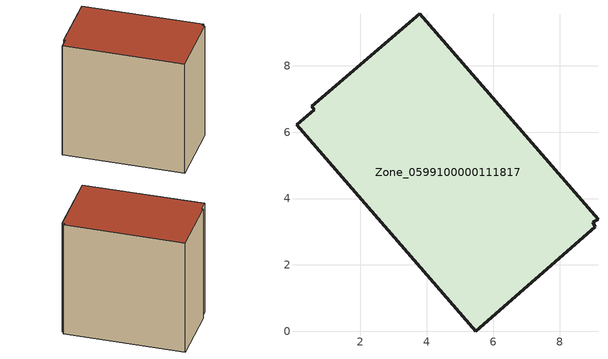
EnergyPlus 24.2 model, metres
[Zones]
Zone_0599100000111817
 floor ground (C_G): 0.61,6.67 0.54,6.78 3.79,9.57 9.16,3.38 9,3.29 9.08,3.15 5.47,0 0.07,6.23 z0
 wall outside (C_F): 5.47,0 9.08,3.15 9,3.29 9.16,3.38 3.79,9.57 0.54,6.78 0.61,6.67 0.07,6.23 5.47,0 z0:8.31
 roof outside (C_R): 9.16,3.38 3.79,9.57 0.54,6.78 0.61,6.67 0.07,6.23 5.47,0 9.08,3.15 9,3.29 z8.31
[BUILDING]
Pand.0599100000111817: North Axis=0; Terrain=City; Loads Convergence Tolerance Value=0.04; Temperature Convergence Tolerance Value=0.4; Solar Distribution=FullExterior; Maximum Number of Warmup Days=25; Minimum Number of Warmup Days=1
[Site:Location]
Rotterdam.The.Hague.AP_ZH_NLD Design_Conditions: Latitude=51.96; Longitude=4.45; Time Zone=1; Elevation=-4.5
[SITE:GROUNDTEMPERATURE:BUILDINGSURFACE]
18, 18, 18, 18, 18, 18, 18, 18, 18, 18, 18, 18
[MATERIAL] Thermal Absorptance=0.9; Solar Absorptance=0.7; Visible Absorptance=0.7
Name | Roughness | Thickness | Conductivity | Density | Specific Heat
G.TI.1946 | MediumSmooth | 0.15 | 1 | 540 | 1210
F.TI.1946 | Rough | 0.3 | 0.857143 | 1920 | 840
R.TI.1946 | MediumRough | 0.2 | 0.1 | 1500 | 1000
[CONSTRUCTION]
C_G: G.TI.1946
C_F: F.TI.1946
C_R: R.TI.1946
[ZONE]
Zone_0599100000111817: Type=1; Multiplier=1; Ceiling Height=Autocalculate; Volume=Autocalculate; Floor Area=autocalculate; Part of Total Floor Area=Yes
[ZONEINFILTRATION:DESIGNFLOWRATE]
Infil_Zone_0599100000111817: Zone or ZoneList or Space or SpaceList=Zone_0599100000111817; Schedule=AlwaysOn; Design Flow Rate Calculation Method=Flow/Area; Flow Rate per Floor Area=0.003; Constant Term Coefficient=1; Temperature Term Coefficient=0; Velocity Term Coefficient=0; Velocity Squared Term Coefficient=0
[HVACTEMPLATE:ZONE:IDEALLOADSAIRSYSTEM]
Zone_0599100000111817: Maximum Heating Supply Air Temperature=50; Minimum Cooling Supply Air Temperature=13; Maximum Heating Supply Air Humidity Ratio=0.0156; Minimum Cooling Supply Air Humidity Ratio=0.0077; Heating Limit=NoLimit; Cooling Limit=NoLimit; Dehumidification Control Type=ConstantSensibleHeatRatio; Cooling Sensible Heat Ratio=0.7; Dehumidification Setpoint=60; Humidification Control Type=None; Humidification Setpoint=30; Outdoor Air Method=None; Outdoor Air Flow Rate per Person=0.00944; Outdoor Air Flow Rate per Zone Floor Area=0; Outdoor Air Flow Rate per Zone=0; Demand Controlled Ventilation Type=None; Outdoor Air Economizer Type=NoEconomizer; Heat Recovery Type=None; Sensible Heat Recovery Effectiveness=0.7; Latent Heat Recovery Effectiveness=0.65
[ZONECONTROL:THERMOSTAT]
ThermostatControl_Zone_0599100000111817: Zone or ZoneList=Zone_0599100000111817; Control Type Schedule=DualSetpointControlType; Control 1=Thermostat_Zone_0599100000111817; Temperature Difference Between Cutout And Setpoint=0
[THERMOSTATSETPOINT:DUALSETPOINT]
Thermostat_Zone_0599100000111817: Heating Setpoint Temperature Schedule=HeatingSetpoint_Zone_0599100000111817; Cooling Setpoint Temperature Schedule=CoolingSetpoint_Zone_0599100000111817
[SCHEDULE:COMPACT]
HeatingSetpoint_Zone_0599100000111817: Through: 12/31, For: AllDays, Until: 24:00, 21
CoolingSetpoint_Zone_0599100000111817: Through: 12/31, For: AllDays, Until: 24:00, 24
DualSetpointControlType: Through: 12/31, For: AllDays, Until: 24:00, 4
AlwaysOn: Through: 12/31, For: AllDays, Until: 24:00, 1
